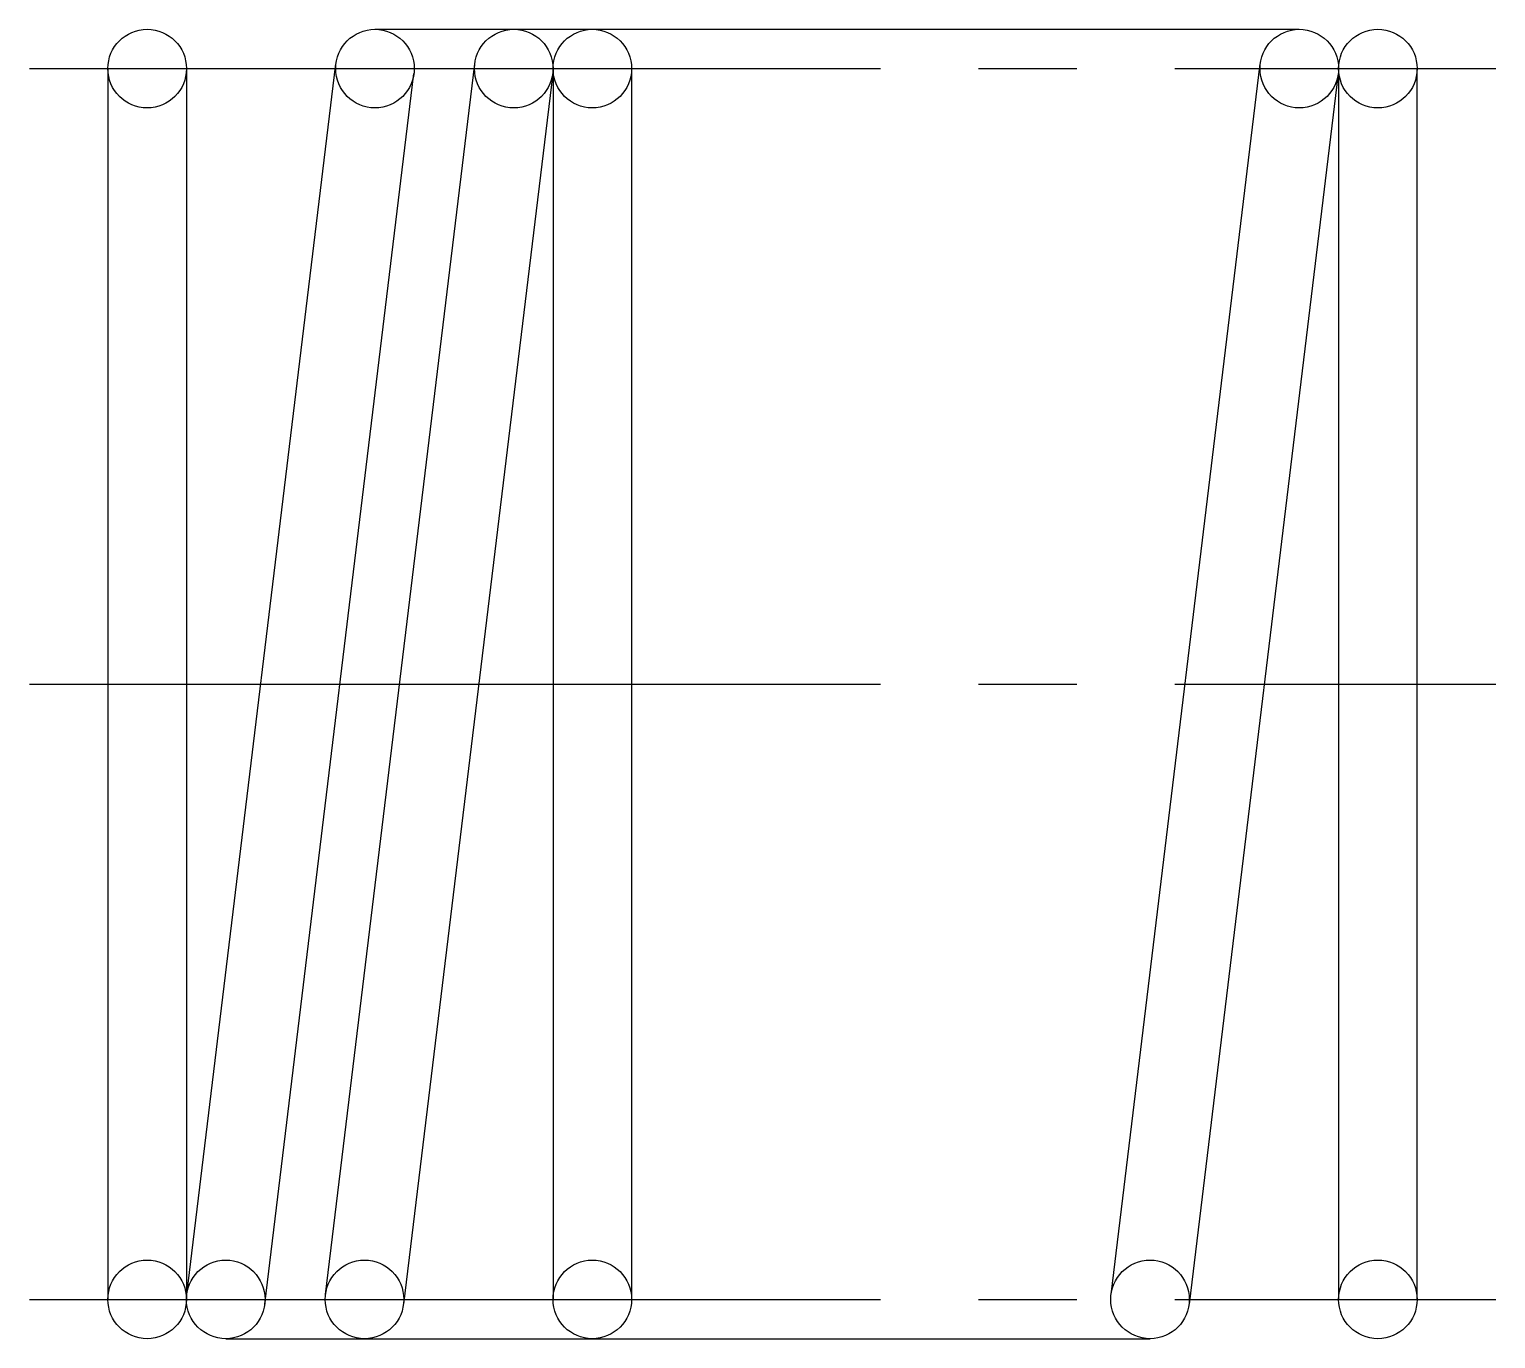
# Model space of a CAD drawing. Extents: x 0.3 to 16.4, y 1.1 to 14.6.
# Drawn here: x 10.82 to 16.42, y 9.59 to 14.59 of the extents above; entities outside this region: 2.
import ezdxf

# ---------------------------------------------------------------- set-up
doc = ezdxf.new("R2010")
doc.units = 0
doc.header["$LTSCALE"] = 0.25
doc.linetypes.add('CENTER', pattern=[17.5, 13, -1.5, 1.5, -1.5])
doc.linetypes.add('PHANTOM', pattern=[63.5, 31.75, -6.35, 6.35, -6.35, 6.35, -6.35])
doc.layers.get('0').update_dxf_attribs({"linetype": 'CONTINUOUS'})
doc.layers.add('CENTER', color=1, linetype='CENTER')
doc.styles.get("Standard").update_dxf_attribs({"font": 'txt.shx'})

msp = doc.modelspace()

# ---------------------------------------------------------------- linework, layer by layer
at = {"color": 3, "linetype": 'PHANTOM'}
for p, q in [((12.1426, 14.5865), (15.6726, 14.5865)), ((11.9536, 9.7546), (12.5236, 14.4546)), ((12.8215, 14.4184), (12.2515, 9.7184)), ((12.8226, 14.4365), (12.8226, 9.7365)), ((13.1226, 14.4365), (13.1226, 9.7365)), ((11.5726, 9.5865), (15.1026, 9.5865))]:
    msp.add_line(p, q, dxfattribs=at)
for p, q in [((11.4236, 9.7546), (11.9936, 14.4546)), ((14.9536, 9.7546), (15.5236, 14.4546)), ((11.1226, 14.4365), (11.1226, 9.7365)), ((11.4226, 14.4365), (11.4226, 9.7365)), ((11.7215, 9.7184), (12.2915, 14.4184)), ((15.8215, 14.4184), (15.2515, 9.7184)), ((15.8226, 14.4365), (15.8226, 9.7365)), ((16.1226, 9.7365), (16.1226, 14.4365))]:
    msp.add_line(p, q)
for centre in [(11.2726, 14.4365), (12.1426, 14.4365), (15.6726, 14.4365), (15.9726, 14.4365), (11.2726, 9.7365), (11.5726, 9.7365), (15.1026, 9.7365), (15.9726, 9.7365)]:
    msp.add_circle(centre, 0.15)
for centre in [(12.6726, 14.4365), (12.9726, 14.4365), (12.1026, 9.7365), (12.9726, 9.7365)]:
    msp.add_circle(centre, 0.15, dxfattribs=at)
at = {"layer": 'CENTER', "color": 1, "linetype": 'CENTER'}
for p, q in [((10.8226, 14.4365), (16.4226, 14.4365)), ((10.8226, 12.0865), (16.4226, 12.0865)), ((10.8226, 9.7365), (16.4226, 9.7365))]:
    msp.add_line(p, q, dxfattribs=at)

# ---------------------------------------------------------------- texts
for s, p in [('UR5-5', (0.1935, 2.5576)), ('UR05', (0.1935, 1.0576))]:
    msp.add_text(s, height=0.4).set_placement(p)

doc.saveas('drawing.dxf')
